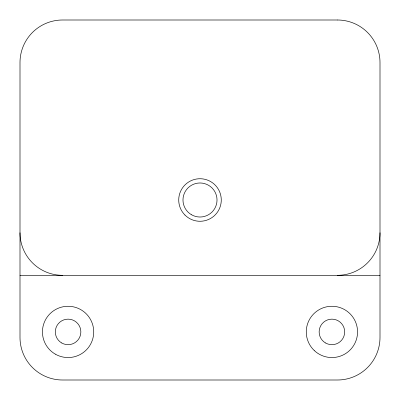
<?xml version="1.0" encoding="UTF-8"?>
<svg xmlns="http://www.w3.org/2000/svg" width="400" height="400" viewBox="0 0 400 400"><rect width="100%" height="100%" fill="white"/><g stroke="black" fill="none" stroke-linecap="round" stroke-linejoin="round"><path stroke-width="0.6" d="M20 275.32L380 275.32M380 232.765A42.555 42.555 0 0 1 337.445 275.32M62.555 275.32A42.555 42.555 0 0 1 20 232.765M337.445 20L62.555 20A42.555 42.555 0 0 0 20 62.555L20 337.445A42.555 42.555 0 0 0 62.555 380L337.445 380A42.555 42.555 0 0 0 380 337.445L380 62.555A42.555 42.555 0 0 0 337.445 20M61.7 342.97A12.765 12.765 0 0 0 80.85 331.915A12.765 12.765 0 0 0 61.7 320.86A12.765 12.765 0 0 0 61.7 342.97M325.53 342.97A12.765 12.765 0 0 0 344.68 331.915A12.765 12.765 0 0 0 325.53 320.86A12.765 12.765 0 0 0 325.53 342.97M314.27 350.52A25.64 25.64 0 0 0 356.85 337.89A25.64 25.64 0 0 0 324.625 307.33A25.64 25.64 0 0 0 314.27 350.52M55.265 354.12A25.64 25.64 0 0 0 93.725 331.915A25.64 25.64 0 0 0 55.265 309.71A25.64 25.64 0 0 0 55.265 354.12M184.955 215.045A21.275 21.275 0 0 0 220.55 205.505A21.275 21.275 0 0 0 194.495 179.45A21.275 21.275 0 0 0 184.955 215.045M191.49 214.74A17.02 17.02 0 0 0 217.02 200A17.02 17.02 0 0 0 191.49 185.26A17.02 17.02 0 0 0 191.49 214.74"/></g></svg>
